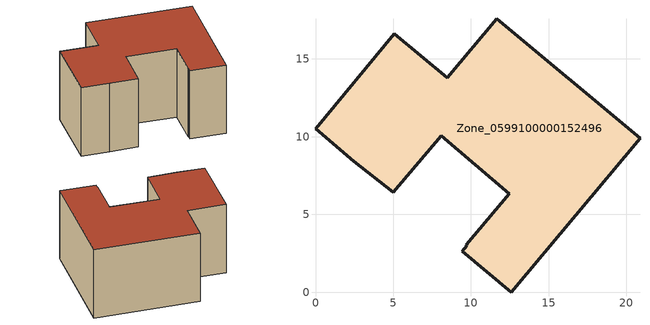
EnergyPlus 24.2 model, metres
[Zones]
Zone_0599100000152496
 floor ground (C_G): 5.01,6.41 2.47,8.42 0,10.49 5.07,16.6 8.47,13.77 11.65,17.57 20.87,9.88 12.59,0 9.45,2.64 9.73,2.98 9.69,3.03 12.47,6.34 8.07,10.04 z0
 wall outside (C_F): 2.47,8.42 5.01,6.41 8.07,10.04 12.47,6.34 9.69,3.03 9.73,2.98 9.45,2.64 12.59,0 20.87,9.88 11.65,17.57 8.47,13.77 5.07,16.6 0,10.49 2.47,8.42 z0:8.62
 roof outside (C_R): 9.73,2.98 9.45,2.64 12.59,0 20.87,9.88 11.65,17.57 8.47,13.77 5.07,16.6 0,10.49 2.47,8.42 5.01,6.41 8.07,10.04 12.47,6.34 9.69,3.03 z8.62
[BUILDING]
Pand.0599100000152496: North Axis=0; Terrain=City; Loads Convergence Tolerance Value=0.04; Temperature Convergence Tolerance Value=0.4; Solar Distribution=FullExterior; Maximum Number of Warmup Days=25; Minimum Number of Warmup Days=1
[Site:Location]
Rotterdam.The.Hague.AP_ZH_NLD Design_Conditions: Latitude=51.96; Longitude=4.45; Time Zone=1; Elevation=-4.5
[SITE:GROUNDTEMPERATURE:BUILDINGSURFACE]
18, 18, 18, 18, 18, 18, 18, 18, 18, 18, 18, 18
[MATERIAL] Thermal Absorptance=0.9; Solar Absorptance=0.7; Visible Absorptance=0.7
Name | Roughness | Thickness | Conductivity | Density | Specific Heat
G.D.1965 | MediumSmooth | 0.15 | 1 | 540 | 1210
F.D.1965 | Rough | 0.3 | 0.857143 | 1920 | 840
R.D.1965 | MediumRough | 0.2 | 0.08 | 1500 | 1000
[CONSTRUCTION]
C_G: G.D.1965
C_F: F.D.1965
C_R: R.D.1965
[ZONE]
Zone_0599100000152496: Type=1; Multiplier=1; Ceiling Height=Autocalculate; Volume=Autocalculate; Floor Area=autocalculate; Part of Total Floor Area=Yes
[ZONEINFILTRATION:DESIGNFLOWRATE]
Infil_Zone_0599100000152496: Zone or ZoneList or Space or SpaceList=Zone_0599100000152496; Schedule=AlwaysOn; Design Flow Rate Calculation Method=Flow/Area; Flow Rate per Floor Area=0.0042; Constant Term Coefficient=1; Temperature Term Coefficient=0; Velocity Term Coefficient=0; Velocity Squared Term Coefficient=0
[HVACTEMPLATE:ZONE:IDEALLOADSAIRSYSTEM]
Zone_0599100000152496: Maximum Heating Supply Air Temperature=50; Minimum Cooling Supply Air Temperature=13; Maximum Heating Supply Air Humidity Ratio=0.0156; Minimum Cooling Supply Air Humidity Ratio=0.0077; Heating Limit=NoLimit; Cooling Limit=NoLimit; Dehumidification Control Type=ConstantSensibleHeatRatio; Cooling Sensible Heat Ratio=0.7; Dehumidification Setpoint=60; Humidification Control Type=None; Humidification Setpoint=30; Outdoor Air Method=None; Outdoor Air Flow Rate per Person=0.00944; Outdoor Air Flow Rate per Zone Floor Area=0; Outdoor Air Flow Rate per Zone=0; Demand Controlled Ventilation Type=None; Outdoor Air Economizer Type=NoEconomizer; Heat Recovery Type=None; Sensible Heat Recovery Effectiveness=0.7; Latent Heat Recovery Effectiveness=0.65
[ZONECONTROL:THERMOSTAT]
ThermostatControl_Zone_0599100000152496: Zone or ZoneList=Zone_0599100000152496; Control Type Schedule=DualSetpointControlType; Control 1=Thermostat_Zone_0599100000152496; Temperature Difference Between Cutout And Setpoint=0
[THERMOSTATSETPOINT:DUALSETPOINT]
Thermostat_Zone_0599100000152496: Heating Setpoint Temperature Schedule=HeatingSetpoint_Zone_0599100000152496; Cooling Setpoint Temperature Schedule=CoolingSetpoint_Zone_0599100000152496
[SCHEDULE:COMPACT]
HeatingSetpoint_Zone_0599100000152496: Through: 12/31, For: AllDays, Until: 24:00, 21
CoolingSetpoint_Zone_0599100000152496: Through: 12/31, For: AllDays, Until: 24:00, 24
DualSetpointControlType: Through: 12/31, For: AllDays, Until: 24:00, 4
AlwaysOn: Through: 12/31, For: AllDays, Until: 24:00, 1
